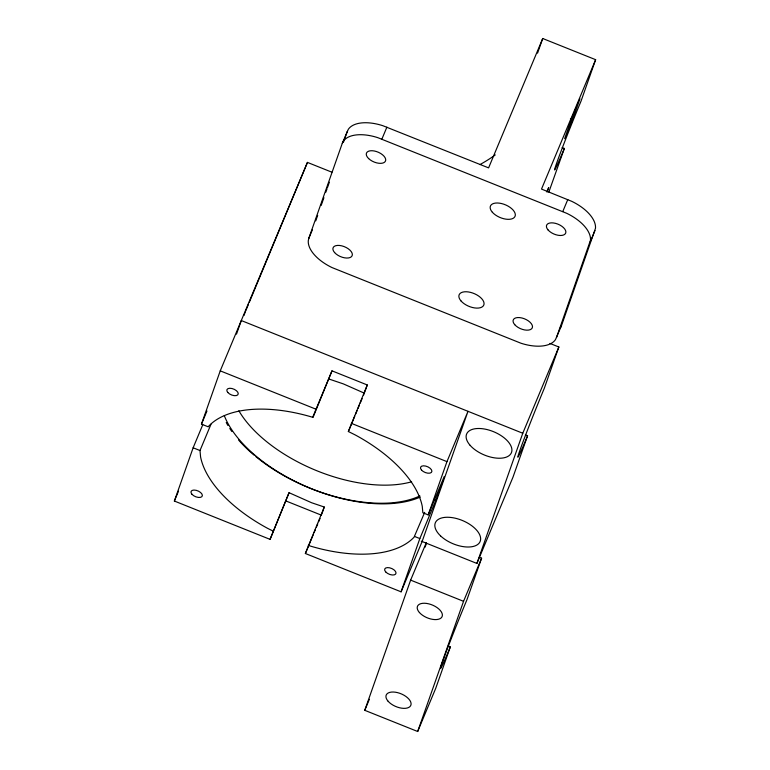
<?xml version="1.0" encoding="UTF-8"?>
<svg xmlns="http://www.w3.org/2000/svg" width="770" height="770" viewBox="0 0 770 770"><rect width="100%" height="100%" fill="white"/><g stroke="black" fill="none" stroke-linecap="round" stroke-linejoin="round"><path stroke-width="1.16" d="M308.78 238.392L308.298 240.625A36.421 18.817 22.7 0 0 332.005 267.565L520.982 343.237A36.421 18.817 22.7 0 0 555.478 339.599L561.503 325.594L595.479 228.295A36.421 18.817 22.7 0 0 571.773 201.345L541.512 189.073L595.634 59.685L542.715 38.5L488.594 167.879L382.796 125.683A36.421 18.817 22.7 0 0 348.31 129.322L342.284 143.316L308.78 238.392L312.428 229.681M556.489 337.578L590.475 240.269A36.421 18.817 22.7 0 0 566.759 213.328L377.791 137.657A36.421 18.817 22.7 0 0 343.295 141.305L342.284 143.316M321.773 514.148L324.276 507.026L311.638 502.752L289.048 492.694L270.068 539.366L174.367 501.039L193.135 447.784L202.751 424.78M363.478 395.376L367.29 384.971L331.986 370.842L312.687 417.282A118.291 61.099 22.7 0 0 208.766 426.108L208.247 426.821L201.47 424.116L220.239 370.851L307.442 162.403L331.899 172.201M236.506 334.122L241.289 320.541L522.772 433.25L476.9 563.438L421.267 541.166M244.023 315.459L245.216 312.081M307.442 162.403L249.384 302.129M315.739 220.884L317.683 215.369M321.186 205.426L323.91 197.698M325.854 192.173L327.029 188.852M327.414 187.755L329.368 182.201M343.401 142.383L347.289 131.343M270.068 539.366L289.048 492.694M313.043 417.398L331.986 370.842M367.29 384.971L348.358 431.518L355.317 434.983A118.291 61.099 22.7 0 1 422.268 506.4L422.846 512.753L428.187 514.889L446.956 461.634L468.006 411.315L422.124 541.503L401.083 591.822L305.372 553.505L324.276 507.026M537.556 53.149L542.715 38.5M401.083 591.822L419.842 538.567L435.887 500.231L444.223 476.553L428.187 514.889M547.143 191.923L548.683 187.562L546.893 191.826M572.659 119.514L579.954 98.801L571.937 117.964L564.641 138.677L572.659 119.514L570.454 118.628M448.121 646.068L450.315 646.944L435.714 688.37L417.677 731.5L364.759 710.315L410.631 580.118L426.359 542.523M562.158 147.58L564.352 148.456L548.837 192.086M595.634 59.685L581.042 101.111A48.529 1.232 -68.2 0 0 556.662 163.115A48.529 1.232 -68.2 0 0 564.352 148.456M425.098 547.143L426.291 543.755M417.677 731.5L463.55 601.312L481.597 558.183L479.392 557.297M481.597 558.183L466.995 599.609A48.529 1.232 -68.2 0 0 442.615 661.613A48.529 1.232 -68.2 0 0 450.315 646.944M525.381 434.877L527.575 435.762L512.984 477.179L476.9 563.438M549.934 343.42L558.856 346.991L544.255 388.417A48.529 1.232 -68.2 0 0 519.885 450.421A48.529 1.232 -68.2 0 0 527.575 435.762M245.678 310.974L248.46 304.342M201.47 424.116L206.976 410.968M174.367 501.039L178.486 491.202M273.003 531.031L267.536 528.307A118.291 61.099 22.7 0 1 200.575 456.889L199.998 450.537L210.99 424.241M381.882 139.139L386.887 127.156M348.358 431.518L354.768 416.185M355.692 414L357.059 410.708M357.983 408.524L359.359 405.232M360.273 403.047L362.102 398.658M305.372 553.505L313.159 534.88M314.083 532.686L315.45 529.404M316.374 527.209L317.74 523.927M318.664 521.733L320.041 518.451M308.241 545.362L310.156 546.007A118.291 61.099 22.7 0 0 414.077 537.171L424.684 512.368M562.764 211.567L567.779 199.584M364.759 710.315L369.379 699.256M589.993 242.502L594.998 230.528M522.772 433.25L558.856 346.991M561.503 325.594L560.483 327.616A36.421 18.817 22.7 0 1 559.434 328.934M329.088 379.071L343.285 383.864L364.393 393.181M220.239 370.851L315.95 409.178M351.255 423.308L446.956 461.634M433.789 499.384L435.887 500.231M193.135 447.784L199.998 450.537M414.606 536.459L419.842 538.567M286.103 501.029L321.408 515.168M410.631 580.118L463.55 601.312M420.266 497.045A118.291 61.099 22.7 0 1 309.453 487.93A118.291 61.099 22.7 0 1 224.311 415.685M419.852 495.928A118.291 61.099 22.7 0 1 255.89 456.649M254.081 455.147A118.291 61.099 22.7 0 1 238.604 440.045M231.857 431.518A118.291 61.099 22.7 0 1 229.806 428.505M227.93 425.492A118.291 61.099 22.7 0 1 226.236 422.499M411.613 481.789A112.227 57.971 22.7 0 1 238.854 410.757M495.264 154.914A161.97 138.629 19.4 0 1 479.893 164.597M191.942 494.263A6.064 3.138 22.7 0 0 201.827 496.708A6.064 3.138 22.7 0 0 196.206 490.326A6.064 3.138 22.7 0 0 191.942 494.263M421.469 470.018A6.064 3.138 22.7 0 0 431.354 472.462A6.064 3.138 22.7 0 0 425.743 466.081A6.064 3.138 22.7 0 0 421.469 470.018M385.731 571.946A6.064 3.138 22.7 0 0 395.578 574.16A6.064 3.138 22.7 0 0 389.659 567.817A6.064 3.138 22.7 0 0 385.731 571.946M227.805 392.479A6.064 3.138 22.7 0 0 237.699 394.923A6.064 3.138 22.7 0 0 232.078 388.542A6.064 3.138 22.7 0 0 227.805 392.479M419.419 612.525A13.35 6.892 22.7 0 0 441.162 617.906A13.35 6.892 22.7 0 0 428.803 603.853A13.35 6.892 22.7 0 0 419.419 612.525M388.138 701.287A13.35 6.892 22.7 0 0 409.881 706.668A13.35 6.892 22.7 0 0 397.522 692.625A13.35 6.892 22.7 0 0 388.138 701.287M470.143 445.358A24.265 12.532 22.7 0 0 509.692 455.137A24.265 12.532 22.7 0 0 487.217 429.602A24.265 12.532 22.7 0 0 470.143 445.358M440.565 535.891A24.265 12.532 22.7 0 0 479.45 542.725A24.265 12.532 22.7 0 0 453.193 517.787A24.265 12.532 22.7 0 0 440.565 535.891M492.367 212.26A13.35 6.892 22.7 0 0 514.11 217.641A13.35 6.892 22.7 0 0 501.751 203.598A13.35 6.892 22.7 0 0 492.367 212.26M461.086 301.031A13.35 6.892 22.7 0 0 482.838 306.412A13.35 6.892 22.7 0 0 470.47 292.359A13.35 6.892 22.7 0 0 461.086 301.031M548.125 230.018A10.308 5.323 22.7 0 0 564.93 234.176A10.308 5.323 22.7 0 0 555.382 223.319A10.308 5.323 22.7 0 0 548.125 230.018M514.755 324.699A10.308 5.323 22.7 0 0 531.56 328.857A10.308 5.323 22.7 0 0 522.012 318.01A10.308 5.323 22.7 0 0 514.755 324.699M334.603 252.57A10.308 5.323 22.7 0 0 351.409 256.728A10.308 5.323 22.7 0 0 341.861 245.871A10.308 5.323 22.7 0 0 334.603 252.57M368.637 158.582A10.308 5.323 22.7 0 0 385.192 161.575A10.308 5.323 22.7 0 0 374.143 150.959A10.308 5.323 22.7 0 0 368.637 158.582"/></g></svg>
